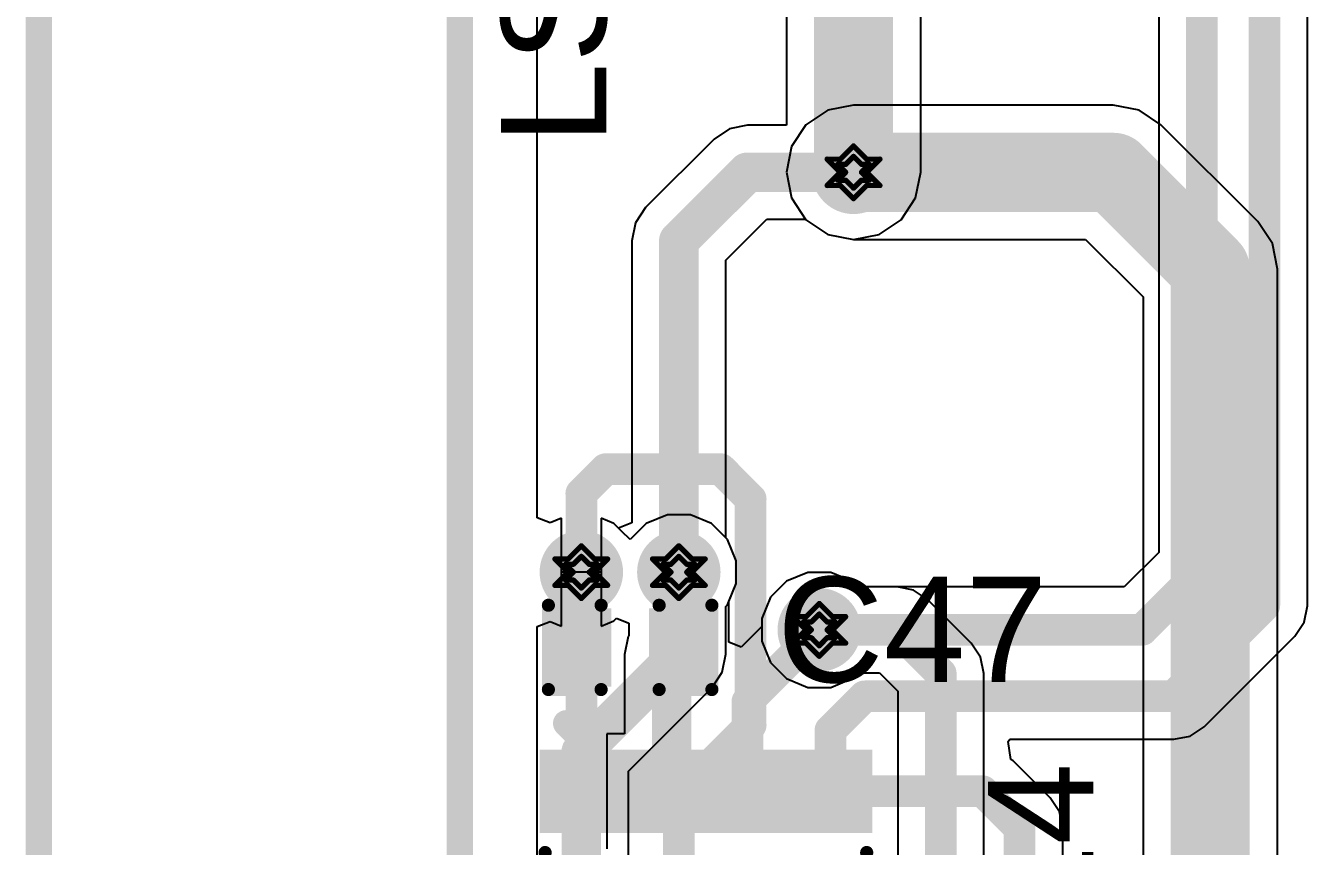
# Model space of a CAD drawing. Header units: inches. Extents: x -18 to 237, y -41 to 211.
# Drawn here: x -7.72 to 4.63, y 16.33 to 24.24 of the extents above; entities that cross this region are included whole.
import ezdxf

# ---------------------------------------------------------------- set-up
doc = ezdxf.new("R2010")
doc.units = ezdxf.units.IN
for name, color, linetype in [('Board Outline', 216, 'Continuous'), ('Bottom Layer', 5, 'Continuous'), ('Bottom Solder', 6, 'Continuous'), ('Dimensions', 6, 'Continuous'), ('Drill Drawing', 1, 'Continuous'), ('Top Layer', 1, 'Continuous'), ('Top Overlay', 2, 'Continuous'), ('Top Paste', 8, 'Continuous'), ('Top Solder', 216, 'Continuous'), ('Via Holes', 16, 'Continuous')]:
    doc.layers.add(name, color=color, linetype=linetype)
doc.styles.add('Arial', font='', dxfattribs={"height": 0.2})
doc.styles.get('Arial').set_extended_font_data('Arial')

# ---------------------------------------------------------------- blocks, each defined once
blk = doc.blocks.new('C___0402_13')
at = {"layer": 'Top Layer'}
for points in [[(-0.699, -0.318), (-0.699, 0.318), (-0.241, 0.318), (-0.241, -0.318)], [(0.241, -0.318), (0.241, 0.318), (0.699, 0.318), (0.699, -0.318)]]:
    blk.add_hatch(color=1, dxfattribs=at).paths.add_polyline_path(points)
at = {"layer": 'Top Paste'}
for points in [[(-0.699, -0.318), (-0.699, 0.318), (-0.241, 0.318), (-0.241, -0.318)], [(0.241, -0.318), (0.241, 0.318), (0.699, 0.318), (0.699, -0.318)]]:
    blk.add_hatch(color=8, dxfattribs=at).paths.add_polyline_path(points)
at = {"layer": 'Top Solder'}
for points in [[(-0.758, -0.377), (-0.758, 0.377), (-0.181, 0.377), (-0.181, -0.377)], [(0.181, -0.377), (0.181, 0.377), (0.758, 0.377), (0.758, -0.377)]]:
    blk.add_hatch(color=216, dxfattribs=at).paths.add_polyline_path(points)
at = {"layer": 'Top Overlay', "const_width": 0.127}
for points in [[(-0.787, 0.406), (-0.279, 0.406)], [(-0.787, -0.406), (-0.787, 0.406)], [(0.279, 0.406), (0.787, 0.406)], [(0.787, -0.406), (0.787, 0.406)], [(-0.787, -0.406), (-0.279, -0.406)], [(0.279, -0.406), (0.787, -0.406)]]:
    blk.add_lwpolyline(points, dxfattribs=at)
at = {"layer": 'Top Overlay', "const_width": 0.0635}
for points in [[(-0.819, 0.406, 1), (-0.756, 0.406, 1)], [(-0.819, 0.406, 1), (-0.756, 0.406, 1)], [(-0.311, 0.406, 1), (-0.248, 0.406, 1)], [(0.248, 0.406, 1), (0.311, 0.406, 1)], [(0.756, 0.406, 1), (0.819, 0.406, 1)], [(0.756, 0.406, 1), (0.819, 0.406, 1)], [(-0.819, -0.406, 1), (-0.756, -0.406, 1)], [(-0.819, -0.406, 1), (-0.756, -0.406, 1)], [(-0.311, -0.406, 1), (-0.248, -0.406, 1)], [(0.248, -0.406, 1), (0.311, -0.406, 1)], [(0.756, -0.406, 1), (0.819, -0.406, 1)], [(0.756, -0.406, 1), (0.819, -0.406, 1)]]:
    blk.add_lwpolyline(points, format="xyb", close=True, dxfattribs=at)
blk = doc.blocks.new('BME680_15')
at = {"layer": 'Top Layer'}
for points in [[(-1.5, 1.5), (-0.9, 1.5), (-0.9, 0.9), (-1.5, 0.9)], [(0.9, 1.5), (1.5, 1.5), (1.5, 0.9), (0.9, 0.9)], [(-1.5, 0.7), (-0.9, 0.7), (-0.9, 0.1), (-1.5, 0.1)], [(0.9, 0.7), (1.5, 0.7), (1.5, 0.1), (0.9, 0.1)], [(-1.5, -0.1), (-0.9, -0.1), (-0.9, -0.7), (-1.5, -0.7)], [(0.9, -0.1), (1.5, -0.1), (1.5, -0.7), (0.9, -0.7)], [(-1.5, -0.9), (-0.9, -0.9), (-0.9, -1.5), (-1.5, -1.5)], [(0.9, -0.9), (1.5, -0.9), (1.5, -1.5), (0.9, -1.5)]]:
    blk.add_hatch(color=1, dxfattribs=at).paths.add_polyline_path(points)
at = {"layer": 'Top Paste'}
for points in [[(-1.5, 1.5), (-0.9, 1.5), (-0.9, 0.9), (-1.5, 0.9)], [(0.9, 1.5), (1.5, 1.5), (1.5, 0.9), (0.9, 0.9)], [(-1.5, 0.7), (-0.9, 0.7), (-0.9, 0.1), (-1.5, 0.1)], [(0.9, 0.7), (1.5, 0.7), (1.5, 0.1), (0.9, 0.1)], [(-1.5, -0.1), (-0.9, -0.1), (-0.9, -0.7), (-1.5, -0.7)], [(0.9, -0.1), (1.5, -0.1), (1.5, -0.7), (0.9, -0.7)], [(-1.5, -0.9), (-0.9, -0.9), (-0.9, -1.5), (-1.5, -1.5)], [(0.9, -0.9), (1.5, -0.9), (1.5, -1.5), (0.9, -1.5)]]:
    blk.add_hatch(color=8, dxfattribs=at).paths.add_polyline_path(points)
at = {"layer": 'Top Solder'}
for points in [[(-1.602, 1.602), (-0.798, 1.602), (-0.798, 0.798), (-1.602, 0.798)], [(0.798, 1.602), (1.602, 1.602), (1.602, 0.798), (0.798, 0.798)], [(-1.602, 0.802), (-0.798, 0.802), (-0.798, -0.002), (-1.602, -0.002)], [(0.798, 0.802), (1.602, 0.802), (1.602, -0.002), (0.798, -0.002)], [(-1.602, 0.002), (-0.798, 0.002), (-0.798, -0.802), (-1.602, -0.802)], [(0.798, 0.002), (1.602, 0.002), (1.602, -0.802), (0.798, -0.802)], [(-1.602, -0.798), (-0.798, -0.798), (-0.798, -1.602), (-1.602, -1.602)], [(0.798, -0.798), (1.602, -0.798), (1.602, -1.602), (0.798, -1.602)]]:
    blk.add_hatch(color=216, dxfattribs=at).paths.add_polyline_path(points)
at = {"layer": 'Top Overlay'}
for points, const_width in [([(-0.635, 1.549), (0.61, 1.549)], 0.127), ([(1.854, 1.346), (1.727, 1.219)], 0.254), ([(1.854, 1.346), (1.854, 1.092)], 0.254), ([(1.727, 1.219), (1.854, 1.092)], 0.254), ([(-0.635, -1.549), (0.61, -1.549)], 0.127)]:
    blk.add_lwpolyline(points, dxfattribs=dict(at, const_width=const_width))
for points, const_width in [([(-0.667, 1.549, 1), (-0.603, 1.549, 1)], 0.0635), ([(0.578, 1.549, 1), (0.641, 1.549, 1)], 0.0635), ([(1.791, 1.346, 1), (1.918, 1.346, 1)], 0.127), ([(1.791, 1.346, 1), (1.918, 1.346, 1)], 0.127), ([(1.664, 1.219, 1), (1.791, 1.219, 1)], 0.127), ([(1.664, 1.219, 1), (1.791, 1.219, 1)], 0.127), ([(1.791, 1.092, 1), (1.918, 1.092, 1)], 0.127), ([(1.791, 1.092, 1), (1.918, 1.092, 1)], 0.127), ([(-0.667, -1.549, 1), (-0.603, -1.549, 1)], 0.0635), ([(0.578, -1.549, 1), (0.641, -1.549, 1)], 0.0635)]:
    blk.add_lwpolyline(points, format="xyb", close=True, dxfattribs=dict(at, const_width=const_width))

msp = doc.modelspace()

# ---------------------------------------------------------------- hatches: boundary and pattern name
at = {"layer": 'Bottom Layer'}
h = msp.add_hatch(color=5, dxfattribs=at)
edge = h.paths.add_edge_path()
edge.add_arc((0.254, 22.83), 0.3, 0, 360)
h = msp.add_hatch(color=5, dxfattribs=at)
edge = h.paths.add_edge_path()
edge.add_arc((-2.368, 18.977), 0.3, 0, 360)
h = msp.add_hatch(color=5, dxfattribs=at)
edge = h.paths.add_edge_path()
edge.add_arc((-1.429, 18.977), 0.3, 0, 360)
h = msp.add_hatch(color=5, dxfattribs=at)
edge = h.paths.add_edge_path()
edge.add_arc((-0.076, 18.421), 0.3, 0, 360)
at = {"layer": 'Bottom Solder'}
h = msp.add_hatch(color=6, dxfattribs=at)
edge = h.paths.add_edge_path()
edge.add_arc((0.254, 22.83), 0.402, 0, 360)
h = msp.add_hatch(color=6, dxfattribs=at)
edge = h.paths.add_edge_path()
edge.add_arc((-2.368, 18.977), 0.402, 0, 360)
h = msp.add_hatch(color=6, dxfattribs=at)
edge = h.paths.add_edge_path()
edge.add_arc((-1.429, 18.977), 0.402, 0, 360)
h = msp.add_hatch(color=6, dxfattribs=at)
edge = h.paths.add_edge_path()
edge.add_arc((-0.076, 18.421), 0.402, 0, 360)
at = {"layer": 'Top Layer'}
h = msp.add_hatch(color=1, dxfattribs=at)
edge = h.paths.add_edge_path()
edge.add_arc((0.254, 22.83), 0.3, 0, 360)
h = msp.add_hatch(color=1, dxfattribs=at)
edge = h.paths.add_edge_path()
edge.add_arc((-2.368, 18.977), 0.3, 0, 360)
h = msp.add_hatch(color=1, dxfattribs=at)
edge = h.paths.add_edge_path()
edge.add_arc((-1.429, 18.977), 0.3, 0, 360)
h = msp.add_hatch(color=1, dxfattribs=at)
edge = h.paths.add_edge_path()
edge.add_arc((-0.076, 18.421), 0.3, 0, 360)
at = {"layer": 'Top Solder'}
h = msp.add_hatch(color=216, dxfattribs=at)
edge = h.paths.add_edge_path()
edge.add_arc((0.254, 22.83), 0.402, 0, 360)
h = msp.add_hatch(color=216, dxfattribs=at)
edge = h.paths.add_edge_path()
edge.add_arc((-2.368, 18.977), 0.402, 0, 360)
h = msp.add_hatch(color=216, dxfattribs=at)
edge = h.paths.add_edge_path()
edge.add_arc((-1.429, 18.977), 0.402, 0, 360)
h = msp.add_hatch(color=216, dxfattribs=at)
edge = h.paths.add_edge_path()
edge.add_arc((-0.076, 18.421), 0.402, 0, 360)
at = {"layer": 'Via Holes'}
h = msp.add_hatch(color=7, dxfattribs=at)
edge = h.paths.add_edge_path()
edge.add_arc((0.254, 22.83), 0.15, 0, 360)
h = msp.add_hatch(color=7, dxfattribs=at)
edge = h.paths.add_edge_path()
edge.add_arc((-2.368, 18.977), 0.15, 0, 360)
h = msp.add_hatch(color=7, dxfattribs=at)
edge = h.paths.add_edge_path()
edge.add_arc((-1.429, 18.977), 0.15, 0, 360)
h = msp.add_hatch(color=7, dxfattribs=at)
edge = h.paths.add_edge_path()
edge.add_arc((-0.076, 18.421), 0.15, 0, 360)

# ---------------------------------------------------------------- linework, layer by layer
at = {"layer": 'Board Outline', "const_width": 0.254}
msp.add_lwpolyline([(-3.538, 110.524), (-3.538, -3.476)], dxfattribs=at)
at = {"layer": 'Bottom Layer'}
for p, q in [((-2.794, 19.501), (-2.794, 35.815)), ((0.254, 23.478), (0.006, 23.429)), ((2.757, 23.478), (0.254, 23.478)), ((3.005, 23.429), (2.757, 23.478)), ((0.006, 23.429), (-0.204, 23.288)), ((3.215, 23.288), (3.005, 23.429)), ((-0.204, 23.288), (-0.344, 23.078)), ((4.149, 22.355), (3.215, 23.288)), ((-0.344, 23.078), (-0.393, 22.83)), ((-0.393, 22.83), (-0.344, 22.583)), ((-0.344, 22.583), (-0.204, 22.373)), ((-0.204, 22.373), (0.006, 22.232)), ((4.289, 22.145), (4.149, 22.355)), ((0.006, 22.232), (0.254, 22.183)), ((0.254, 22.183), (2.489, 22.183)), ((2.489, 22.183), (3.043, 21.629)), ((4.338, 21.897), (4.289, 22.145)), ((4.338, 14.903), (4.338, 21.897)), ((3.043, 21.629), (3.043, 14.635)), ((-1.539, 19.531), (-1.742, 19.446)), ((-1.318, 19.531), (-1.539, 19.531)), ((-1.115, 19.446), (-1.318, 19.531)), ((-2.667, 19.453), (-2.794, 19.501)), ((-2.559, 19.498), (-2.667, 19.453)), ((-2.559, 18.977), (-2.559, 19.498)), ((-2.055, 19.446), (-2.178, 19.498)), ((-2.178, 19.498), (-2.178, 18.977)), ((-1.981, 19.373), (-2.055, 19.446)), ((-1.742, 19.446), (-1.816, 19.373)), ((-0.959, 19.291), (-1.115, 19.446)), ((-1.898, 19.291), (-1.981, 19.373)), ((-1.816, 19.373), (-1.898, 19.291)), ((-0.875, 19.087), (-0.959, 19.291)), ((-0.875, 18.867), (-0.875, 19.087)), ((-2.178, 18.977), (-2.559, 18.977)), ((-0.186, 18.975), (-0.39, 18.89)), ((0.034, 18.975), (-0.186, 18.975)), ((0.238, 18.89), (0.034, 18.975)), ((-0.959, 18.663), (-0.875, 18.867)), ((-0.39, 18.89), (-0.546, 18.735)), ((0.293, 18.835), (0.238, 18.89)), ((0.674, 18.835), (0.293, 18.835)), ((0.833, 18.804), (0.674, 18.835)), ((0.967, 18.714), (0.833, 18.804)), ((-0.975, 18.647), (-0.959, 18.663)), ((-0.975, 18.186), (-0.975, 18.647)), ((-0.546, 18.735), (-0.63, 18.531)), ((1.388, 18.293), (0.967, 18.714)), ((-0.63, 18.531), (-0.63, 18.311)), ((-0.63, 18.311), (-0.546, 18.107)), ((1.478, 18.159), (1.388, 18.293)), ((-1.01, 18.013), (-0.975, 18.186)), ((1.509, 18), (1.478, 18.159)), ((-0.546, 18.107), (-0.39, 17.951)), ((-1.108, 17.866), (-1.01, 18.013)), ((-0.39, 17.951), (-0.186, 17.867)), ((0.034, 17.867), (0.238, 17.951)), ((0.238, 17.951), (0.293, 18.006)), ((0.293, 18.006), (0.503, 18.006)), ((0.503, 18.006), (0.68, 17.829)), ((1.509, 16.123), (1.509, 18)), ((1.509, 18), (1.509, 18)), ((-1.915, 17.058), (-1.108, 17.866)), ((-0.186, 17.867), (0.034, 17.867)), ((0.68, 17.829), (0.68, 16.123)), ((-1.915, 13.154), (-1.915, 17.058))]:
    msp.add_line(p, q, dxfattribs=at)
for points, const_width in [([(0.254, 22.83), (2.757, 22.83)], 0.762), ([(2.757, 22.83), (3.691, 21.897)], 0.762), ([(3.691, 14.635), (3.691, 21.897)], 0.762), ([(-2.368, 19.735), (-2.134, 19.97)], 0.305), ([(-2.134, 19.97), (-1.025, 19.97)], 0.305), ([(-1.025, 19.97), (-0.737, 19.681)], 0.305), ([(-2.368, 18.977), (-2.368, 19.735)], 0.305), ([(-0.737, 17.504), (-0.737, 19.681)], 0.305), ([(-1.429, 18.186), (-1.429, 18.977)], 0.381), ([(-0.076, 18.421), (0.674, 18.421)], 0.305), ([(0.674, 18.421), (1.095, 18)], 0.305), ([(-2.368, 17.246), (-1.429, 18.186)], 0.381), ([(1.095, 15.754), (1.095, 18)], 0.305), ([(-1.429, 16.812), (-0.737, 17.504)], 0.305), ([(-2.368, 12.678), (-2.368, 17.246)], 0.381), ([(-1.429, 12.678), (-1.429, 16.812)], 0.305)]:
    msp.add_lwpolyline(points, dxfattribs=dict(at, const_width=const_width))
for points, const_width in [([(0.064, 22.83, 1), (0.445, 22.83, 1)], 0.381), ([(2.567, 22.83, 1), (2.948, 22.83, 1)], 0.381), ([(2.567, 22.83, 1), (2.948, 22.83, 1)], 0.381), ([(3.5, 21.897, 1), (3.881, 21.897, 1)], 0.381), ([(3.5, 21.897, 1), (3.881, 21.897, 1)], 0.381), ([(-2.21, 19.97, 1), (-2.057, 19.97, 1)], 0.152), ([(-2.21, 19.97, 1), (-2.057, 19.97, 1)], 0.152), ([(-1.102, 19.97, 1), (-0.949, 19.97, 1)], 0.152), ([(-1.102, 19.97, 1), (-0.949, 19.97, 1)], 0.152), ([(-2.445, 19.735, 1), (-2.292, 19.735, 1)], 0.152), ([(-2.445, 19.735, 1), (-2.292, 19.735, 1)], 0.152), ([(-0.813, 19.681, 1), (-0.66, 19.681, 1)], 0.152), ([(-0.813, 19.681, 1), (-0.66, 19.681, 1)], 0.152), ([(-1.524, 18.977, 1), (-1.333, 18.977, 1)], 0.191), ([(-2.445, 18.977, 1), (-2.292, 18.977, 1)], 0.152), ([(-0.152, 18.421, 1), (0, 18.421, 1)], 0.152), ([(0.598, 18.421, 1), (0.751, 18.421, 1)], 0.152), ([(0.598, 18.421, 1), (0.751, 18.421, 1)], 0.152), ([(-1.524, 18.186, 1), (-1.333, 18.186, 1)], 0.191), ([(-1.524, 18.186, 1), (-1.333, 18.186, 1)], 0.191), ([(1.019, 18, 1), (1.171, 18, 1)], 0.152), ([(1.019, 18, 1), (1.171, 18, 1)], 0.152), ([(-0.813, 17.504, 1), (-0.66, 17.504, 1)], 0.152), ([(-0.813, 17.504, 1), (-0.66, 17.504, 1)], 0.152), ([(-2.464, 17.246, 1), (-2.273, 17.246, 1)], 0.191), ([(-2.464, 17.246, 1), (-2.273, 17.246, 1)], 0.191), ([(-1.505, 16.812, 1), (-1.352, 16.812, 1)], 0.152), ([(-1.505, 16.812, 1), (-1.352, 16.812, 1)], 0.152)]:
    msp.add_lwpolyline(points, format="xyb", close=True, dxfattribs=dict(at, const_width=const_width))
at = {"layer": 'Dimensions', "const_width": 0.254}
msp.add_lwpolyline([(-7.595, -3.476), (-7.595, 45.347)], dxfattribs=at)
at = {"layer": 'Drill Drawing', "const_width": 0.0508}
for points in [[(0.127, 22.957), (0.254, 23.084)], [(0.254, 23.084), (0.381, 22.957)], [(0, 22.957), (0.127, 22.83)], [(0, 22.957), (0.127, 22.957)], [(0.178, 22.907), (0.254, 22.983)], [(0.254, 22.983), (0.33, 22.907)], [(0.381, 22.957), (0.508, 22.957)], [(0.381, 22.83), (0.508, 22.957)], [(0, 22.703), (0.127, 22.83)], [(0.102, 22.907), (0.178, 22.83)], [(0.102, 22.907), (0.178, 22.907)], [(0.102, 22.754), (0.178, 22.83)], [(0.33, 22.907), (0.406, 22.907)], [(0.33, 22.83), (0.406, 22.907)], [(0.33, 22.83), (0.406, 22.754)], [(0.381, 22.83), (0.508, 22.703)], [(0, 22.703), (0.127, 22.703)], [(0.102, 22.754), (0.178, 22.754)], [(0.127, 22.703), (0.254, 22.576)], [(0.178, 22.754), (0.254, 22.678)], [(0.254, 22.678), (0.33, 22.754)], [(0.254, 22.576), (0.381, 22.703)], [(0.33, 22.754), (0.406, 22.754)], [(0.381, 22.703), (0.508, 22.703)], [(-2.495, 19.104), (-2.368, 19.231)], [(-2.445, 19.053), (-2.368, 19.129)], [(-2.368, 19.231), (-2.241, 19.104)], [(-2.368, 19.129), (-2.292, 19.053)], [(-1.556, 19.104), (-1.429, 19.231)], [(-1.505, 19.053), (-1.429, 19.129)], [(-1.429, 19.231), (-1.302, 19.104)], [(-1.429, 19.129), (-1.352, 19.053)], [(-2.622, 19.104), (-2.495, 18.977)], [(-2.622, 19.104), (-2.495, 19.104)], [(-2.521, 19.053), (-2.445, 18.977)], [(-2.521, 19.053), (-2.445, 19.053)], [(-2.292, 19.053), (-2.216, 19.053)], [(-2.292, 18.977), (-2.216, 19.053)], [(-2.241, 19.104), (-2.114, 19.104)], [(-2.241, 18.977), (-2.114, 19.104)], [(-1.683, 19.104), (-1.556, 18.977)], [(-1.683, 19.104), (-1.556, 19.104)], [(-1.581, 19.053), (-1.505, 18.977)], [(-1.581, 19.053), (-1.505, 19.053)], [(-1.352, 19.053), (-1.276, 19.053)], [(-1.352, 18.977), (-1.276, 19.053)], [(-1.302, 19.104), (-1.175, 19.104)], [(-1.302, 18.977), (-1.175, 19.104)], [(-2.622, 18.85), (-2.495, 18.977)], [(-2.521, 18.901), (-2.445, 18.977)], [(-2.521, 18.901), (-2.445, 18.901)], [(-2.445, 18.901), (-2.368, 18.824)], [(-2.368, 18.824), (-2.292, 18.901)], [(-2.292, 18.977), (-2.216, 18.901)], [(-2.292, 18.901), (-2.216, 18.901)], [(-2.241, 18.977), (-2.114, 18.85)], [(-1.683, 18.85), (-1.556, 18.977)], [(-1.581, 18.901), (-1.505, 18.977)], [(-1.581, 18.901), (-1.505, 18.901)], [(-1.505, 18.901), (-1.429, 18.824)], [(-1.429, 18.824), (-1.352, 18.901)], [(-1.352, 18.977), (-1.276, 18.901)], [(-1.352, 18.901), (-1.276, 18.901)], [(-1.302, 18.977), (-1.175, 18.85)], [(-2.622, 18.85), (-2.495, 18.85)], [(-2.495, 18.85), (-2.368, 18.723)], [(-2.368, 18.723), (-2.241, 18.85)], [(-2.241, 18.85), (-2.114, 18.85)], [(-1.683, 18.85), (-1.556, 18.85)], [(-1.556, 18.85), (-1.429, 18.723)], [(-1.429, 18.723), (-1.302, 18.85)], [(-1.302, 18.85), (-1.175, 18.85)], [(-0.203, 18.548), (-0.076, 18.675)], [(-0.076, 18.675), (0.051, 18.548)], [(-0.33, 18.548), (-0.203, 18.421)], [(-0.33, 18.548), (-0.203, 18.548)], [(-0.229, 18.497), (-0.152, 18.421)], [(-0.229, 18.497), (-0.152, 18.497)], [(-0.152, 18.497), (-0.076, 18.573)], [(-0.076, 18.573), (0, 18.497)], [(0, 18.497), (0.076, 18.497)], [(0, 18.421), (0.076, 18.497)], [(0.051, 18.548), (0.178, 18.548)], [(0.051, 18.421), (0.178, 18.548)], [(-0.33, 18.294), (-0.203, 18.421)], [(-0.229, 18.345), (-0.152, 18.421)], [(0, 18.421), (0.076, 18.345)], [(0.051, 18.421), (0.178, 18.294)], [(-0.33, 18.294), (-0.203, 18.294)], [(-0.229, 18.345), (-0.152, 18.345)], [(-0.203, 18.294), (-0.076, 18.167)], [(-0.152, 18.345), (-0.076, 18.268)], [(-0.076, 18.268), (0, 18.345)], [(-0.076, 18.167), (0.051, 18.294)], [(0, 18.345), (0.076, 18.345)], [(0.051, 18.294), (0.178, 18.294)]]:
    msp.add_lwpolyline(points, dxfattribs=at)
at = {"layer": 'Drill Drawing', "const_width": 0.0254}
for points in [[(0.241, 23.084, 1), (0.267, 23.084, 1)], [(0.241, 23.084, 1), (0.267, 23.084, 1)], [(-0.013, 22.957, 1), (0.013, 22.957, 1)], [(-0.013, 22.957, 1), (0.013, 22.957, 1)], [(0.114, 22.957, 1), (0.14, 22.957, 1)], [(0.114, 22.957, 1), (0.14, 22.957, 1)], [(0.241, 22.983, 1), (0.267, 22.983, 1)], [(0.241, 22.983, 1), (0.267, 22.983, 1)], [(0.368, 22.957, 1), (0.394, 22.957, 1)], [(0.368, 22.957, 1), (0.394, 22.957, 1)], [(0.495, 22.957, 1), (0.521, 22.957, 1)], [(0.495, 22.957, 1), (0.521, 22.957, 1)], [(0.089, 22.907, 1), (0.114, 22.907, 1)], [(0.089, 22.907, 1), (0.114, 22.907, 1)], [(0.114, 22.83, 1), (0.14, 22.83, 1)], [(0.114, 22.83, 1), (0.14, 22.83, 1)], [(0.165, 22.907, 1), (0.191, 22.907, 1)], [(0.165, 22.907, 1), (0.191, 22.907, 1)], [(0.165, 22.83, 1), (0.191, 22.83, 1)], [(0.165, 22.83, 1), (0.191, 22.83, 1)], [(0.318, 22.907, 1), (0.343, 22.907, 1)], [(0.318, 22.907, 1), (0.343, 22.907, 1)], [(0.318, 22.83, 1), (0.343, 22.83, 1)], [(0.318, 22.83, 1), (0.343, 22.83, 1)], [(0.368, 22.83, 1), (0.394, 22.83, 1)], [(0.368, 22.83, 1), (0.394, 22.83, 1)], [(0.394, 22.907, 1), (0.419, 22.907, 1)], [(0.394, 22.907, 1), (0.419, 22.907, 1)], [(-0.013, 22.703, 1), (0.013, 22.703, 1)], [(-0.013, 22.703, 1), (0.013, 22.703, 1)], [(0.089, 22.754, 1), (0.114, 22.754, 1)], [(0.089, 22.754, 1), (0.114, 22.754, 1)], [(0.114, 22.703, 1), (0.14, 22.703, 1)], [(0.114, 22.703, 1), (0.14, 22.703, 1)], [(0.165, 22.754, 1), (0.191, 22.754, 1)], [(0.165, 22.754, 1), (0.191, 22.754, 1)], [(0.318, 22.754, 1), (0.343, 22.754, 1)], [(0.318, 22.754, 1), (0.343, 22.754, 1)], [(0.368, 22.703, 1), (0.394, 22.703, 1)], [(0.368, 22.703, 1), (0.394, 22.703, 1)], [(0.394, 22.754, 1), (0.419, 22.754, 1)], [(0.394, 22.754, 1), (0.419, 22.754, 1)], [(0.495, 22.703, 1), (0.521, 22.703, 1)], [(0.495, 22.703, 1), (0.521, 22.703, 1)], [(0.241, 22.678, 1), (0.267, 22.678, 1)], [(0.241, 22.678, 1), (0.267, 22.678, 1)], [(0.241, 22.576, 1), (0.267, 22.576, 1)], [(0.241, 22.576, 1), (0.267, 22.576, 1)], [(-2.381, 19.231, 1), (-2.356, 19.231, 1)], [(-2.381, 19.231, 1), (-2.356, 19.231, 1)], [(-2.381, 19.129, 1), (-2.356, 19.129, 1)], [(-2.381, 19.129, 1), (-2.356, 19.129, 1)], [(-1.441, 19.231, 1), (-1.416, 19.231, 1)], [(-1.441, 19.231, 1), (-1.416, 19.231, 1)], [(-1.441, 19.129, 1), (-1.416, 19.129, 1)], [(-1.441, 19.129, 1), (-1.416, 19.129, 1)], [(-2.635, 19.104, 1), (-2.61, 19.104, 1)], [(-2.635, 19.104, 1), (-2.61, 19.104, 1)], [(-2.533, 19.053, 1), (-2.508, 19.053, 1)], [(-2.533, 19.053, 1), (-2.508, 19.053, 1)], [(-2.508, 19.104, 1), (-2.483, 19.104, 1)], [(-2.508, 19.104, 1), (-2.483, 19.104, 1)], [(-2.457, 19.053, 1), (-2.432, 19.053, 1)], [(-2.457, 19.053, 1), (-2.432, 19.053, 1)], [(-2.305, 19.053, 1), (-2.279, 19.053, 1)], [(-2.305, 19.053, 1), (-2.279, 19.053, 1)], [(-2.254, 19.104, 1), (-2.229, 19.104, 1)], [(-2.254, 19.104, 1), (-2.229, 19.104, 1)], [(-2.229, 19.053, 1), (-2.203, 19.053, 1)], [(-2.229, 19.053, 1), (-2.203, 19.053, 1)], [(-2.127, 19.104, 1), (-2.102, 19.104, 1)], [(-2.127, 19.104, 1), (-2.102, 19.104, 1)], [(-1.695, 19.104, 1), (-1.67, 19.104, 1)], [(-1.695, 19.104, 1), (-1.67, 19.104, 1)], [(-1.594, 19.053, 1), (-1.568, 19.053, 1)], [(-1.594, 19.053, 1), (-1.568, 19.053, 1)], [(-1.568, 19.104, 1), (-1.543, 19.104, 1)], [(-1.568, 19.104, 1), (-1.543, 19.104, 1)], [(-1.517, 19.053, 1), (-1.492, 19.053, 1)], [(-1.517, 19.053, 1), (-1.492, 19.053, 1)], [(-1.365, 19.053, 1), (-1.34, 19.053, 1)], [(-1.365, 19.053, 1), (-1.34, 19.053, 1)], [(-1.314, 19.104, 1), (-1.289, 19.104, 1)], [(-1.314, 19.104, 1), (-1.289, 19.104, 1)], [(-1.289, 19.053, 1), (-1.263, 19.053, 1)], [(-1.289, 19.053, 1), (-1.263, 19.053, 1)], [(-1.187, 19.104, 1), (-1.162, 19.104, 1)], [(-1.187, 19.104, 1), (-1.162, 19.104, 1)], [(-2.533, 18.901, 1), (-2.508, 18.901, 1)], [(-2.533, 18.901, 1), (-2.508, 18.901, 1)], [(-2.508, 18.977, 1), (-2.483, 18.977, 1)], [(-2.508, 18.977, 1), (-2.483, 18.977, 1)], [(-2.457, 18.977, 1), (-2.432, 18.977, 1)], [(-2.457, 18.977, 1), (-2.432, 18.977, 1)], [(-2.457, 18.901, 1), (-2.432, 18.901, 1)], [(-2.457, 18.901, 1), (-2.432, 18.901, 1)], [(-2.305, 18.977, 1), (-2.279, 18.977, 1)], [(-2.305, 18.977, 1), (-2.279, 18.977, 1)], [(-2.305, 18.901, 1), (-2.279, 18.901, 1)], [(-2.305, 18.901, 1), (-2.279, 18.901, 1)], [(-2.254, 18.977, 1), (-2.229, 18.977, 1)], [(-2.254, 18.977, 1), (-2.229, 18.977, 1)], [(-2.229, 18.901, 1), (-2.203, 18.901, 1)], [(-2.229, 18.901, 1), (-2.203, 18.901, 1)], [(-1.594, 18.901, 1), (-1.568, 18.901, 1)], [(-1.594, 18.901, 1), (-1.568, 18.901, 1)], [(-1.568, 18.977, 1), (-1.543, 18.977, 1)], [(-1.568, 18.977, 1), (-1.543, 18.977, 1)], [(-1.517, 18.977, 1), (-1.492, 18.977, 1)], [(-1.517, 18.977, 1), (-1.492, 18.977, 1)], [(-1.517, 18.901, 1), (-1.492, 18.901, 1)], [(-1.517, 18.901, 1), (-1.492, 18.901, 1)], [(-1.365, 18.977, 1), (-1.34, 18.977, 1)], [(-1.365, 18.977, 1), (-1.34, 18.977, 1)], [(-1.365, 18.901, 1), (-1.34, 18.901, 1)], [(-1.365, 18.901, 1), (-1.34, 18.901, 1)], [(-1.314, 18.977, 1), (-1.289, 18.977, 1)], [(-1.314, 18.977, 1), (-1.289, 18.977, 1)], [(-1.289, 18.901, 1), (-1.263, 18.901, 1)], [(-1.289, 18.901, 1), (-1.263, 18.901, 1)], [(-2.635, 18.85, 1), (-2.61, 18.85, 1)], [(-2.635, 18.85, 1), (-2.61, 18.85, 1)], [(-2.508, 18.85, 1), (-2.483, 18.85, 1)], [(-2.508, 18.85, 1), (-2.483, 18.85, 1)], [(-2.381, 18.824, 1), (-2.356, 18.824, 1)], [(-2.381, 18.824, 1), (-2.356, 18.824, 1)], [(-2.254, 18.85, 1), (-2.229, 18.85, 1)], [(-2.254, 18.85, 1), (-2.229, 18.85, 1)], [(-2.127, 18.85, 1), (-2.102, 18.85, 1)], [(-2.127, 18.85, 1), (-2.102, 18.85, 1)], [(-1.695, 18.85, 1), (-1.67, 18.85, 1)], [(-1.695, 18.85, 1), (-1.67, 18.85, 1)], [(-1.568, 18.85, 1), (-1.543, 18.85, 1)], [(-1.568, 18.85, 1), (-1.543, 18.85, 1)], [(-1.441, 18.824, 1), (-1.416, 18.824, 1)], [(-1.441, 18.824, 1), (-1.416, 18.824, 1)], [(-1.314, 18.85, 1), (-1.289, 18.85, 1)], [(-1.314, 18.85, 1), (-1.289, 18.85, 1)], [(-1.187, 18.85, 1), (-1.162, 18.85, 1)], [(-1.187, 18.85, 1), (-1.162, 18.85, 1)], [(-2.381, 18.723, 1), (-2.356, 18.723, 1)], [(-2.381, 18.723, 1), (-2.356, 18.723, 1)], [(-1.441, 18.723, 1), (-1.416, 18.723, 1)], [(-1.441, 18.723, 1), (-1.416, 18.723, 1)], [(-0.089, 18.675, 1), (-0.063, 18.675, 1)], [(-0.089, 18.675, 1), (-0.063, 18.675, 1)], [(-0.343, 18.548, 1), (-0.317, 18.548, 1)], [(-0.343, 18.548, 1), (-0.317, 18.548, 1)], [(-0.241, 18.497, 1), (-0.216, 18.497, 1)], [(-0.241, 18.497, 1), (-0.216, 18.497, 1)], [(-0.216, 18.548, 1), (-0.19, 18.548, 1)], [(-0.216, 18.548, 1), (-0.19, 18.548, 1)], [(-0.165, 18.497, 1), (-0.14, 18.497, 1)], [(-0.165, 18.497, 1), (-0.14, 18.497, 1)], [(-0.089, 18.573, 1), (-0.063, 18.573, 1)], [(-0.089, 18.573, 1), (-0.063, 18.573, 1)], [(-0.013, 18.497, 1), (0.013, 18.497, 1)], [(-0.013, 18.497, 1), (0.013, 18.497, 1)], [(0.038, 18.548, 1), (0.064, 18.548, 1)], [(0.038, 18.548, 1), (0.064, 18.548, 1)], [(0.064, 18.497, 1), (0.089, 18.497, 1)], [(0.064, 18.497, 1), (0.089, 18.497, 1)], [(0.165, 18.548, 1), (0.191, 18.548, 1)], [(0.165, 18.548, 1), (0.191, 18.548, 1)], [(-0.216, 18.421, 1), (-0.19, 18.421, 1)], [(-0.216, 18.421, 1), (-0.19, 18.421, 1)], [(-0.165, 18.421, 1), (-0.14, 18.421, 1)], [(-0.165, 18.421, 1), (-0.14, 18.421, 1)], [(-0.013, 18.421, 1), (0.013, 18.421, 1)], [(-0.013, 18.421, 1), (0.013, 18.421, 1)], [(0.038, 18.421, 1), (0.064, 18.421, 1)], [(0.038, 18.421, 1), (0.064, 18.421, 1)], [(-0.343, 18.294, 1), (-0.317, 18.294, 1)], [(-0.343, 18.294, 1), (-0.317, 18.294, 1)], [(-0.241, 18.345, 1), (-0.216, 18.345, 1)], [(-0.241, 18.345, 1), (-0.216, 18.345, 1)], [(-0.216, 18.294, 1), (-0.19, 18.294, 1)], [(-0.216, 18.294, 1), (-0.19, 18.294, 1)], [(-0.165, 18.345, 1), (-0.14, 18.345, 1)], [(-0.165, 18.345, 1), (-0.14, 18.345, 1)], [(-0.089, 18.268, 1), (-0.063, 18.268, 1)], [(-0.089, 18.268, 1), (-0.063, 18.268, 1)], [(-0.013, 18.345, 1), (0.013, 18.345, 1)], [(-0.013, 18.345, 1), (0.013, 18.345, 1)], [(0.038, 18.294, 1), (0.064, 18.294, 1)], [(0.038, 18.294, 1), (0.064, 18.294, 1)], [(0.064, 18.345, 1), (0.089, 18.345, 1)], [(0.064, 18.345, 1), (0.089, 18.345, 1)], [(0.165, 18.294, 1), (0.191, 18.294, 1)], [(0.165, 18.294, 1), (0.191, 18.294, 1)], [(-0.089, 18.167, 1), (-0.063, 18.167, 1)], [(-0.089, 18.167, 1), (-0.063, 18.167, 1)]]:
    msp.add_lwpolyline(points, format="xyb", close=True, dxfattribs=at)
at = {"layer": 'Top Layer'}
for p, q in [((-2.794, 19.501), (-2.794, 35.815)), ((4.626, 18.654), (4.626, 26.182)), ((-0.393, 25.146), (-0.393, 23.284)), ((0.901, 23.433), (0.901, 25.146)), ((3.196, 25.042), (3.196, 19.168)), ((0.901, 22.83), (0.901, 23.433)), ((-0.942, 23.249), (-1.089, 23.151)), ((-0.768, 23.284), (-0.942, 23.249)), ((-0.393, 23.284), (-0.768, 23.284)), ((-0.768, 23.284), (-0.768, 23.284)), ((-1.089, 23.151), (-1.749, 22.491)), ((0.852, 22.583), (0.901, 22.83)), ((-1.749, 22.491), (-1.847, 22.344)), ((0.712, 22.373), (0.852, 22.583)), ((-0.975, 21.982), (-0.581, 22.377)), ((-0.581, 22.377), (-0.207, 22.377)), ((-0.207, 22.377), (-0.204, 22.373)), ((-0.204, 22.373), (0.006, 22.232)), ((0.502, 22.232), (0.712, 22.373)), ((-1.847, 22.344), (-1.882, 22.17)), ((0.006, 22.232), (0.254, 22.183)), ((0.254, 22.183), (0.502, 22.232)), ((-1.882, 22.17), (-1.882, 19.453)), ((-0.975, 19.307), (-0.975, 21.982)), ((-2.667, 19.453), (-2.794, 19.501)), ((-2.559, 19.498), (-2.667, 19.453)), ((-2.559, 18.977), (-2.559, 19.498)), ((-2.055, 19.446), (-2.178, 19.498)), ((-2.178, 19.498), (-2.178, 18.977)), ((-2.009, 19.401), (-2.055, 19.446)), ((-1.882, 19.453), (-2.009, 19.401)), ((-0.959, 19.291), (-0.975, 19.307)), ((-0.875, 19.087), (-0.959, 19.291)), ((3.196, 19.168), (2.863, 18.835)), ((-0.875, 18.867), (-0.875, 19.087)), ((-2.559, 18.456), (-2.559, 18.977)), ((-2.178, 18.977), (-2.178, 18.456)), ((-0.186, 18.975), (-0.39, 18.89)), ((0.034, 18.975), (-0.186, 18.975)), ((0.238, 18.89), (0.034, 18.975)), ((-0.946, 18.694), (-0.875, 18.867)), ((-0.39, 18.89), (-0.546, 18.735)), ((0.293, 18.835), (0.238, 18.89)), ((2.863, 18.835), (0.293, 18.835)), ((-0.946, 18.303), (-0.946, 18.694)), ((-0.546, 18.735), (-0.63, 18.531)), ((4.595, 18.496), (4.626, 18.654)), ((-2.055, 18.507), (-2.029, 18.533)), ((-2.029, 18.533), (-1.911, 18.485)), ((-0.63, 18.531), (-0.63, 18.453)), ((-2.794, 18.453), (-2.667, 18.501)), ((-2.794, 15.515), (-2.794, 18.453)), ((-2.667, 18.501), (-2.559, 18.456)), ((-2.178, 18.456), (-2.055, 18.507)), ((-1.911, 18.485), (-1.911, 18.365)), ((-0.63, 18.453), (-0.829, 18.254)), ((4.505, 18.361), (4.595, 18.496)), ((-1.917, 18.356), (-1.952, 18.183)), ((-1.911, 18.365), (-1.917, 18.356)), ((-0.829, 18.254), (-0.946, 18.303)), ((3.632, 17.488), (4.505, 18.361)), ((-1.952, 18.183), (-1.952, 17.42)), ((-1.952, 17.42), (-2.122, 17.42)), ((-2.122, 17.42), (-2.122, 16.312)), ((3.497, 17.398), (3.632, 17.488)), ((1.743, 17.344), (1.76, 17.367)), ((1.771, 17.172), (1.743, 17.344)), ((1.76, 17.367), (3.339, 17.367)), ((3.339, 17.367), (3.497, 17.398)), ((1.792, 17.159), (1.771, 17.172)), ((2.147, 16.803), (1.792, 17.159)), ((2.237, 16.669), (2.147, 16.803)), ((2.269, 16.51), (2.237, 16.669)), ((2.269, 8.306), (2.269, 16.51))]:
    msp.add_line(p, q, dxfattribs=at)
for points, const_width in [([(3.61, 18.997), (3.61, 26.606)], 0.305), ([(4.212, 18.654), (4.212, 26.354)], 0.305), ([(0.254, 23.433), (0.254, 25.905)], 0.762), ([(0.254, 22.83), (0.254, 23.433)], 0.762), ([(-1.429, 22.17), (-0.768, 22.83)], 0.381), ([(-0.768, 22.83), (0.254, 22.83)], 0.381), ([(-1.429, 18.977), (-1.429, 22.17)], 0.381), ([(-1.429, 18.252), (-1.429, 18.977)], 0.381), ([(3.034, 18.421), (3.61, 18.997)], 0.305), ([(-2.368, 18.252), (-2.368, 18.977)], 0.305), ([(3.339, 17.781), (4.212, 18.654)], 0.305), ([(-0.768, 17.729), (-0.076, 18.421)], 0.305), ([(-0.076, 18.421), (3.034, 18.421)], 0.305), ([(-2.368, 16.866), (-2.368, 18.252)], 0.305), ([(-1.498, 18.183), (-1.429, 18.252)], 0.381), ([(-1.498, 16.936), (-1.498, 18.183)], 0.381), ([(0.032, 17.453), (0.36, 17.781)], 0.305), ([(0.36, 17.781), (3.339, 17.781)], 0.305), ([(-0.768, 16.866), (-0.768, 17.729)], 0.305), ([(0.032, 16.866), (0.032, 17.453)], 0.305), ([(-1.568, 16.866), (-1.498, 16.936)], 0.381), ([(0.032, 16.866), (1.499, 16.866)], 0.305), ([(1.499, 16.866), (1.854, 16.51)], 0.305), ([(1.854, 8.306), (1.854, 16.51)], 0.305)]:
    msp.add_lwpolyline(points, dxfattribs=dict(at, const_width=const_width))
for points, const_width in [([(0.064, 23.433, 1), (0.445, 23.433, 1)], 0.381), ([(0.064, 23.433, 1), (0.445, 23.433, 1)], 0.381), ([(0.064, 22.83, 1), (0.445, 22.83, 1)], 0.381), ([(-0.864, 22.83, 1), (-0.673, 22.83, 1)], 0.191), ([(-0.864, 22.83, 1), (-0.673, 22.83, 1)], 0.191), ([(0.159, 22.83, 1), (0.349, 22.83, 1)], 0.191), ([(-1.524, 22.17, 1), (-1.333, 22.17, 1)], 0.191), ([(-1.524, 22.17, 1), (-1.333, 22.17, 1)], 0.191), ([(-1.524, 18.977, 1), (-1.333, 18.977, 1)], 0.191), ([(-1.524, 18.977, 1), (-1.333, 18.977, 1)], 0.191), ([(3.534, 18.997, 1), (3.686, 18.997, 1)], 0.152), ([(3.534, 18.997, 1), (3.686, 18.997, 1)], 0.152), ([(-2.445, 18.977, 1), (-2.292, 18.977, 1)], 0.152), ([(4.136, 18.654, 1), (4.288, 18.654, 1)], 0.152), ([(4.136, 18.654, 1), (4.288, 18.654, 1)], 0.152), ([(-0.152, 18.421, 1), (0, 18.421, 1)], 0.152), ([(-0.152, 18.421, 1), (0, 18.421, 1)], 0.152), ([(2.958, 18.421, 1), (3.111, 18.421, 1)], 0.152), ([(2.958, 18.421, 1), (3.111, 18.421, 1)], 0.152), ([(-2.445, 18.252, 1), (-2.292, 18.252, 1)], 0.152), ([(-2.445, 18.252, 1), (-2.292, 18.252, 1)], 0.152), ([(-1.524, 18.252, 1), (-1.333, 18.252, 1)], 0.191), ([(-1.524, 18.252, 1), (-1.333, 18.252, 1)], 0.191), ([(-1.594, 18.183, 1), (-1.403, 18.183, 1)], 0.191), ([(-1.594, 18.183, 1), (-1.403, 18.183, 1)], 0.191), ([(0.284, 17.781, 1), (0.436, 17.781, 1)], 0.152), ([(0.284, 17.781, 1), (0.436, 17.781, 1)], 0.152), ([(3.262, 17.781, 1), (3.415, 17.781, 1)], 0.152), ([(3.262, 17.781, 1), (3.415, 17.781, 1)], 0.152), ([(-0.845, 17.729, 1), (-0.692, 17.729, 1)], 0.152), ([(-0.845, 17.729, 1), (-0.692, 17.729, 1)], 0.152), ([(-0.045, 17.453, 1), (0.108, 17.453, 1)], 0.152), ([(-0.045, 17.453, 1), (0.108, 17.453, 1)], 0.152), ([(-1.664, 16.866, 1), (-1.473, 16.866, 1)], 0.191), ([(-1.594, 16.936, 1), (-1.403, 16.936, 1)], 0.191), ([(-1.594, 16.936, 1), (-1.403, 16.936, 1)], 0.191), ([(-2.445, 16.866, 1), (-2.292, 16.866, 1)], 0.152), ([(-0.845, 16.866, 1), (-0.692, 16.866, 1)], 0.152), ([(-0.045, 16.866, 1), (0.108, 16.866, 1)], 0.152), ([(-0.045, 16.866, 1), (0.108, 16.866, 1)], 0.152), ([(1.422, 16.866, 1), (1.575, 16.866, 1)], 0.152), ([(1.422, 16.866, 1), (1.575, 16.866, 1)], 0.152), ([(1.778, 16.51, 1), (1.93, 16.51, 1)], 0.152), ([(1.778, 16.51, 1), (1.93, 16.51, 1)], 0.152)]:
    msp.add_lwpolyline(points, format="xyb", close=True, dxfattribs=dict(at, const_width=const_width))

# ---------------------------------------------------------------- block references
msp.add_blockref('C___0402_13', (-1.898, 18.252))
at = {"rotation": 90}
msp.add_blockref('BME680_15', (-1.168, 15.666), dxfattribs=at)

# ---------------------------------------------------------------- texts
at = {"layer": 'Top Overlay', "style": 'Arial'}
for s, p in [('LS1', (-2.127, 23.097)), ('U14', (2.565, 14.535))]:
    msp.add_text(s, height=1.016, rotation=90, dxfattribs=at).set_placement(p)
msp.add_text('C47', height=1.016, dxfattribs=at).set_placement((-0.482, 17.917))

doc.saveas('drawing.dxf')
